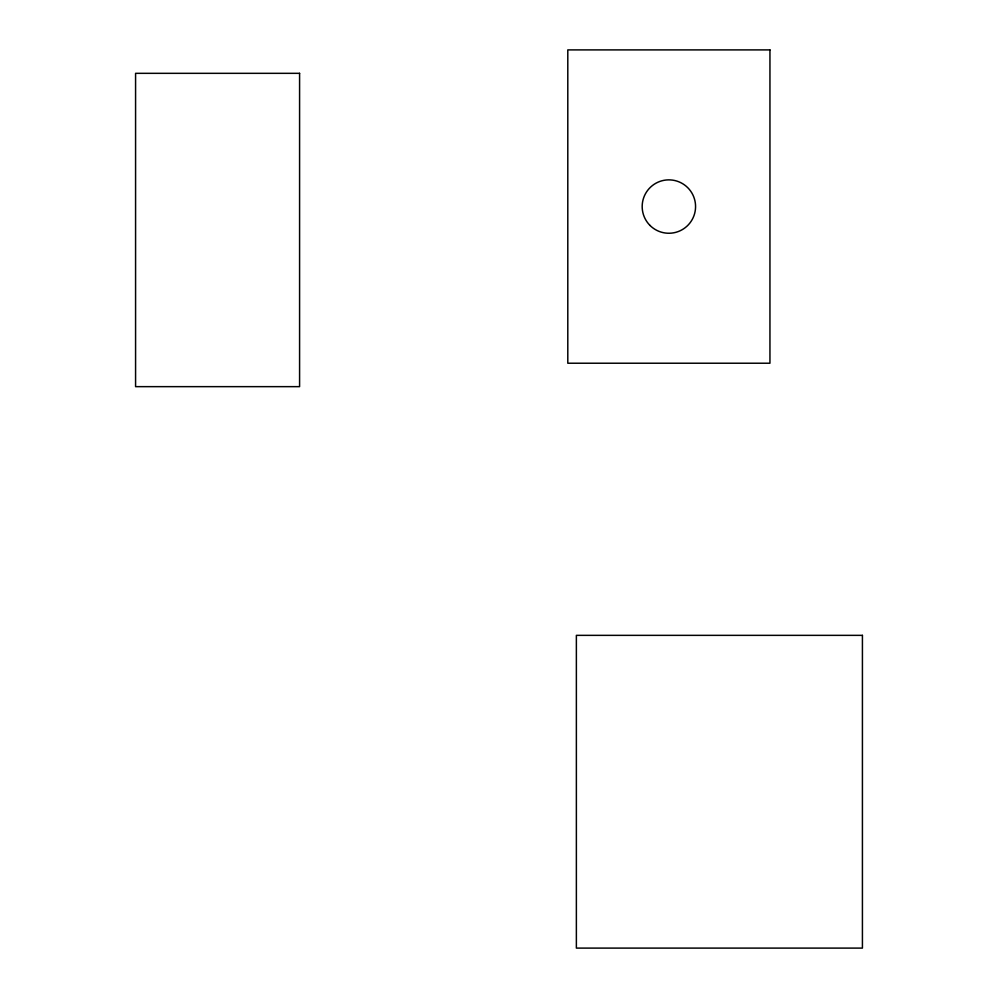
<?xml version="1.0" encoding="UTF-8"?>
<svg xmlns="http://www.w3.org/2000/svg" width="998" height="998" viewBox="0 0 998 998"><rect width="100%" height="100%" fill="white"/><g stroke="black" fill="none" stroke-linecap="round" stroke-linejoin="round"><path stroke-width="1.5" d="M769.945 49.9L567.8 49.9L567.8 363.222L769.945 363.222L769.945 49.9M299.587 73.328L135.578 73.328L135.578 386.65L299.587 386.65L299.587 73.328M862.422 635.352L576.37 635.352L576.37 948.1L862.422 948.1L862.422 635.352M649.997 225.436A26.697 26.697 0 0 0 694.658 213.472A26.697 26.697 0 0 0 661.961 180.775A26.697 26.697 0 0 0 649.997 225.436"/></g></svg>
